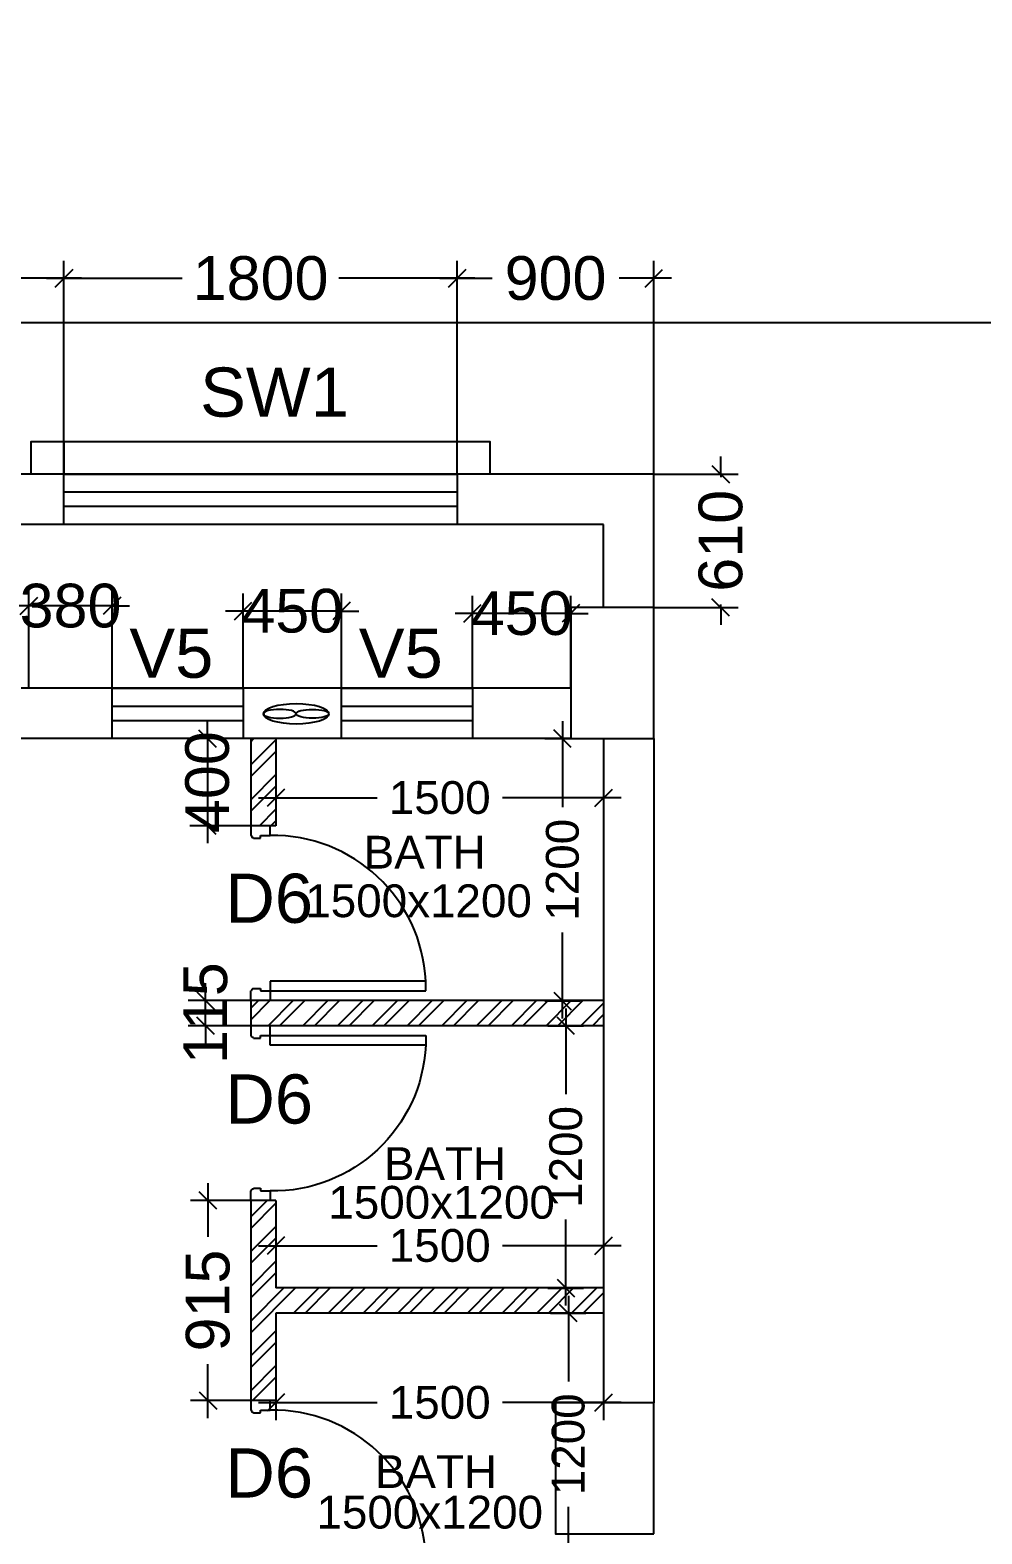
# Model space of a CAD drawing. Extents: x 7620542 to 7843793, y -6476226 to -6093835.
# Drawn here: x 7645684 to 7650041, y -6382344 to -6375462 of the extents above; entities that cross this region are included whole.
import ezdxf
from ezdxf.enums import TextEntityAlignment as Align

# ---------------------------------------------------------------- set-up
doc = ezdxf.new("R2010")
doc.units = 0
doc.header["$LTSCALE"] = 600
doc.header["$MEASUREMENT"] = 0
doc.header["$PDMODE"] = 35
doc.layers.get('0').update_dxf_attribs({"linetype": 'CONTINUOUS'})
doc.layers.get('Defpoints').update_dxf_attribs({"linetype": 'CONTINUOUS'})
for name, color, linetype in [('DIM-TEXT', 8, 'CONTINUOUS'), ('DOOR', 32, 'CONTINUOUS'), ('Ele Proje.', 7, 'CONTINUOUS'), ('Exaust', 8, 'CONTINUOUS'), ('Fixed Glass', 171, 'CONTINUOUS'), ('joinery', 7, 'CONTINUOUS'), ('LA-column', 3, 'CONTINUOUS'), ('Room Dim', 1, 'CONTINUOUS'), ('T Wall', 8, 'CONTINUOUS'), ('TEXT', 6, 'CONTINUOUS'), ('Toi. Wall Hat', 3, 'CONTINUOUS'), ('Walls', 7, 'CONTINUOUS'), ('WIN', 151, 'CONTINUOUS'), ('Working Dim', 5, 'CONTINUOUS')]:
    doc.layers.add(name, color=color, linetype=linetype)
doc.styles.add('ari', font='arial.ttf')
doc.styles.add('ARIAL', font='arial.ttf')
doc.styles.add('RT', font='romant.shx')
doc.dimstyles.new('int. dim', dxfattribs={"dimtxt": 450, "dimasz": 80, "dimexe": 80, "dimexo": 0, "dimgap": 70, "dimtad": 0, "dimdec": 0, "dimzin": 12, "dimdsep": 46, "dimtxsty": 'ari', "dimblk": 'OBLIQUE', "dimcen": 2, "dimdle": 80, "dimclrd": 256, "dimclre": 256, "dimclrt": 6, "dimadec": 0, "dimazin": 0, "dimtfac": 1, "dimtdec": 0, "dimtix": 1, "dimtmove": 2, "dimatfit": 3, "dimfxl": 1, "dimtolj": 1, "dimtzin": 0, "dimlwd": -1, "dimlwe": -1, "dimarcsym": 0})
doc.dimstyles.new('TEXT', dxfattribs={"dimscale": 0, "dimtxt": 600, "dimasz": 300, "dimexe": 300, "dimexo": 30, "dimgap": 50, "dimtad": 0, "dimdec": 0, "dimzin": 0, "dimdsep": 46, "dimtxsty": 'RT', "dimblk": 'OBLIQUE', "dimcen": 0.09, "dimdle": 300, "dimclrd": 256, "dimclre": 256, "dimclrt": 170, "dimadec": 0, "dimazin": 0, "dimtfac": 1, "dimtdec": 0, "dimtofl": 0, "dimtmove": 2, "dimatfit": 3, "dimfxl": 1, "dimfrac": 2, "dimtolj": 1, "dimtzin": 0, "dimlwd": -1, "dimlwe": -1, "dimarcsym": 0})

# ---------------------------------------------------------------- blocks, each defined once
blk = doc.blocks.new('1000')
at = {"layer": 'DOOR'}
for p, q in [((0, -100), (0, 0)), ((0, 0), (49.7, 0)), ((49.7, 0), (49.7, -2.2)), ((63.2, -49.5), (49.7, -49.5)), ((49.7, -49.5), (49.7, -100)), ((63.2, -13.5), (61, -13.5)), ((63.2, -13.5), (63.2, -49.5)), ((836.8, -13.5), (836.8, -49.5)), ((836.8, -13.5), (839, -13.5)), ((836.8, -49.5), (850.3, -49.5)), ((850.3, 0), (850.3, -2.2)), ((900, 0), (850.3, 0)), ((850.3, -49.5), (850.3, -100)), ((900, -100), (900, 0)), ((49.7, -100), (0, -100)), ((49.7, -100), (49.7, -900.6)), ((100.2, -100), (49.7, -100)), ((100.2, -900.6), (100.2, -100)), ((850.3, -100), (900, -100)), ((49.7, -900.6), (100.2, -900.6))]:
    blk.add_line(p, q, dxfattribs=at)
for centre, major_axis, start_param, end_param in [((49.7, -13.5), (-7.95, 7.95), 3.926991, 5.497787), ((850.3, -13.5), (7.95, 7.95), 0.785398, 2.356194)]:
    blk.add_ellipse(centre, major_axis=major_axis, ratio=1, start_param=start_param, end_param=end_param, dxfattribs=at)
at = {"layer": 'DOOR', "color": 145}
blk.add_ellipse((64.3, -115.3), major_axis=(-519.7, 589.8), ratio=1, start_param=2.464943, end_param=4.009476, dxfattribs=at)
blk = doc.blocks.new('A$C153C7E87')
at = {"layer": 'Exaust', "color": 10, "extrusion": (0, 0, -1)}
for centre, major_axis, ratio in [((0, 0), (150.2, 0.1), 0.312125), ((-75.1, 0), (75.1, 0), 0.271389)]:
    blk.add_ellipse(centre, major_axis=major_axis, ratio=ratio, start_param=3.141593, end_param=9.424778, dxfattribs=at)
at = {"layer": 'Exaust', "color": 10}
blk.add_ellipse((75.1, 0), major_axis=(75.1, 0), ratio=0.271389, dxfattribs=at)
blk = doc.blocks.new('_Oblique')
at = {"color": 0, "linetype": 'ByBlock', "lineweight": -2}
blk.add_line((-0.5, -0.5), (0.5, 0.5), dxfattribs=at)
blk = doc.blocks.new('*D840')
at = {"layer": 'Defpoints', "color": 0, "linetype": 'Continuous', "transparency": 16777216}
for p in [(7641399, -6372925.6, -11.2), (7682459.1, -6372925.6, 1), (7641399, -6374973.3)]:
    blk.add_point(p, dxfattribs=at)
at = {"layer": 'DIM-TEXT', "transparency": 16777216}
for p, q in [((7641399, -6372925.6), (7641399, -6375273.3)), ((7682459.1, -6372925.6), (7682459.1, -6375273.3)), ((7641099, -6374973.3), (7653555, -6374973.3)), ((7682759.1, -6374973.3), (7670303, -6374973.3))]:
    blk.add_line(p, q, dxfattribs=at)
at = {"layer": 'DIM-TEXT', "linetype": 'Continuous', "transparency": 16777216, "xscale": 300, "yscale": 300, "zscale": 300, "rotation": 180}
blk.add_blockref('_Oblique', (7641399, -6374973.3), dxfattribs=at)
at = {"layer": 'DIM-TEXT', "linetype": 'Continuous', "transparency": 16777216, "xscale": 300, "yscale": 300, "zscale": 300}
blk.add_blockref('_Oblique', (7682459.1, -6374973.3), dxfattribs=at)
at = {"layer": 'DIM-TEXT', "color": 170, "linetype": 'Continuous', "transparency": 16777216, "insert": (7661929, -6374973.3), "char_height": 750, "attachment_point": 5, "style": 'ari'}
blk.add_mtext('\\A1;{\\H1.067x;PAY ROOMS - 14 Nos. (28 Beds)}', dxfattribs=at)
blk = doc.blocks.new('*D841')
at = {"layer": 'Defpoints', "color": 0, "linetype": 'Continuous', "transparency": 16777216}
for p in [(7641548.8, -6376800.1), (7641548.8, -6377494.5), (7682459.1, -6378104.5, 1)]:
    blk.add_point(p, dxfattribs=at)
at = {"layer": 'DIM-TEXT', "transparency": 16777216}
for p, q in [((7641548.8, -6377494.5), (7641548.8, -6376500.1)), ((7682459.1, -6378104.5), (7682459.1, -6376500.1)), ((7641248.8, -6376800.1), (7650107.9, -6376800.1)), ((7682759.1, -6376800.1), (7673899.9, -6376800.1))]:
    blk.add_line(p, q, dxfattribs=at)
at = {"layer": 'DIM-TEXT', "linetype": 'Continuous', "transparency": 16777216, "xscale": 300, "yscale": 300, "zscale": 300, "rotation": 180}
blk.add_blockref('_Oblique', (7641548.8, -6376800.1), dxfattribs=at)
at = {"layer": 'DIM-TEXT', "linetype": 'Continuous', "transparency": 16777216, "xscale": 300, "yscale": 300, "zscale": 300}
blk.add_blockref('_Oblique', (7682459.1, -6376800.1), dxfattribs=at)
at = {"layer": 'DIM-TEXT', "color": 170, "linetype": 'Continuous', "transparency": 16777216, "insert": (7662003.9, -6376800.1), "char_height": 750, "attachment_point": 5, "style": 'ari'}
blk.add_mtext('\\A1;{\\H1.067X;GENERAL MEDICINE (FEMALE) - ( 30 - Beds )}', dxfattribs=at)
blk = doc.blocks.new('*D1272')
at = {"layer": 'Defpoints', "color": 0, "transparency": 16777216}
for p in [(7646809, -6378904.3, 5.1), (7648309, -6378904.3, 5.1), (7648309, -6378975.5)]:
    blk.add_point(p, dxfattribs=at)
at = {"layer": 'Working Dim', "transparency": 16777216}
for p, q in [((7646809, -6378904.3), (7646809, -6379055.5)), ((7648309, -6378904.3), (7648309, -6379055.5)), ((7646729, -6378975.5), (7647272.4, -6378975.5)), ((7648389, -6378975.5), (7647845.7, -6378975.5))]:
    blk.add_line(p, q, dxfattribs=at)
at = {"layer": 'Working Dim', "transparency": 16777216, "xscale": 80, "yscale": 80, "zscale": 80, "rotation": 180}
blk.add_blockref('_Oblique', (7646809, -6378975.5), dxfattribs=at)
at = {"layer": 'Working Dim', "transparency": 16777216, "xscale": 80, "yscale": 80, "zscale": 80}
blk.add_blockref('_Oblique', (7648309, -6378975.5), dxfattribs=at)
at = {"layer": 'Working Dim', "color": 6, "transparency": 16777216, "insert": (7647559, -6378975.5), "char_height": 150, "attachment_point": 5, "style": 'ari'}
blk.add_mtext('\\A1;1500', dxfattribs=at)
blk = doc.blocks.new('*D1273')
at = {"layer": 'Defpoints', "color": 0, "transparency": 16777216}
for p in [(7648039.4, -6378704.8, 14.8), (7648039.4, -6379905.3, 5.1), (7648121.1, -6379905.3)]:
    blk.add_point(p, dxfattribs=at)
at = {"layer": 'Working Dim', "transparency": 16777216}
for p, q in [((7648121.1, -6378624.8), (7648121.1, -6379018.4)), ((7648039.4, -6378704.8), (7648201.1, -6378704.8)), ((7648121.1, -6379985.3), (7648121.1, -6379591.7)), ((7648039.4, -6379905.3), (7648201.1, -6379905.3))]:
    blk.add_line(p, q, dxfattribs=at)
at = {"layer": 'Working Dim', "transparency": 16777216, "xscale": 80, "yscale": 80, "zscale": 80}
for p, rotation in [((7648121.1, -6378704.8), 90), ((7648121.1, -6379905.3), 270)]:
    blk.add_blockref('_Oblique', p, dxfattribs=dict(at, rotation=rotation))
at = {"layer": 'Working Dim', "color": 6, "transparency": 16777216, "insert": (7648121.1, -6379305.1), "char_height": 150, "attachment_point": 5, "rotation": 90, "style": 'ari'}
blk.add_mtext('\\A1;1200', dxfattribs=at)
blk = doc.blocks.new('*D1274')
at = {"layer": 'Defpoints', "color": 0, "transparency": 16777216}
for p in [(7646809, -6380924.5, 5.1), (7648309, -6380924.5, 5.1), (7648309, -6381025.3)]:
    blk.add_point(p, dxfattribs=at)
at = {"layer": 'Working Dim', "transparency": 16777216}
for p, q in [((7646809, -6380924.5), (7646809, -6381105.3)), ((7648309, -6380924.5), (7648309, -6381105.3)), ((7646729, -6381025.3), (7647272.4, -6381025.3)), ((7648389, -6381025.3), (7647845.7, -6381025.3))]:
    blk.add_line(p, q, dxfattribs=at)
at = {"layer": 'Working Dim', "transparency": 16777216, "xscale": 80, "yscale": 80, "zscale": 80, "rotation": 180}
blk.add_blockref('_Oblique', (7646809, -6381025.3), dxfattribs=at)
at = {"layer": 'Working Dim', "transparency": 16777216, "xscale": 80, "yscale": 80, "zscale": 80}
blk.add_blockref('_Oblique', (7648309, -6381025.3), dxfattribs=at)
at = {"layer": 'Working Dim', "color": 6, "transparency": 16777216, "insert": (7647559, -6381025.3), "char_height": 150, "attachment_point": 5, "style": 'ari'}
blk.add_mtext('\\A1;1500', dxfattribs=at)
blk = doc.blocks.new('*D1275')
at = {"layer": 'Defpoints', "color": 0, "transparency": 16777216}
for p in [(7648054.1, -6380019.3, 5.1), (7648136.4, -6380019.3), (7648054.1, -6381219.3, 5.1)]:
    blk.add_point(p, dxfattribs=at)
at = {"layer": 'Working Dim', "transparency": 16777216}
for p, q in [((7648136.4, -6379939.3), (7648136.4, -6380332.6)), ((7648054.1, -6380019.3), (7648216.4, -6380019.3)), ((7648136.4, -6381299.3), (7648136.4, -6380906)), ((7648054.1, -6381219.3), (7648216.4, -6381219.3))]:
    blk.add_line(p, q, dxfattribs=at)
at = {"layer": 'Working Dim', "transparency": 16777216, "xscale": 80, "yscale": 80, "zscale": 80}
for p, rotation in [((7648136.4, -6380019.3), 90), ((7648136.4, -6381219.3), 270)]:
    blk.add_blockref('_Oblique', p, dxfattribs=dict(at, rotation=rotation))
at = {"layer": 'Working Dim', "color": 6, "transparency": 16777216, "insert": (7648136.4, -6380619.3), "char_height": 150, "attachment_point": 5, "rotation": 90, "style": 'ari'}
blk.add_mtext('\\A1;1200', dxfattribs=at)
blk = doc.blocks.new('*D1276')
at = {"layer": 'Defpoints', "color": 0, "transparency": 16777216}
for p in [(7646809, -6381705.9, 5.1), (7648309, -6381705.9, 5.1), (7648309, -6381743.3)]:
    blk.add_point(p, dxfattribs=at)
at = {"layer": 'Working Dim', "transparency": 16777216}
for p, q in [((7646809, -6381705.9), (7646809, -6381823.3)), ((7648309, -6381705.9), (7648309, -6381823.3)), ((7646729, -6381743.3), (7647272.4, -6381743.3)), ((7648389, -6381743.3), (7647845.7, -6381743.3))]:
    blk.add_line(p, q, dxfattribs=at)
at = {"layer": 'Working Dim', "transparency": 16777216, "xscale": 80, "yscale": 80, "zscale": 80, "rotation": 180}
blk.add_blockref('_Oblique', (7646809, -6381743.3), dxfattribs=at)
at = {"layer": 'Working Dim', "transparency": 16777216, "xscale": 80, "yscale": 80, "zscale": 80}
blk.add_blockref('_Oblique', (7648309, -6381743.3), dxfattribs=at)
at = {"layer": 'Working Dim', "color": 6, "transparency": 16777216, "insert": (7647559, -6381743.3), "char_height": 150, "attachment_point": 5, "style": 'ari'}
blk.add_mtext('\\A1;1500', dxfattribs=at)
blk = doc.blocks.new('*D1277')
at = {"layer": 'Defpoints', "color": 0, "transparency": 16777216}
for p in [(7648065.2, -6381334.3, 5.1), (7648065.2, -6382534.3, 5.1), (7648147.6, -6382534.3)]:
    blk.add_point(p, dxfattribs=at)
at = {"layer": 'Working Dim', "transparency": 16777216}
for p, q in [((7648147.6, -6381254.3), (7648147.6, -6381647.6)), ((7648065.2, -6381334.3), (7648227.6, -6381334.3)), ((7648147.6, -6382614.3), (7648147.6, -6382221)), ((7648065.2, -6382534.3), (7648227.6, -6382534.3))]:
    blk.add_line(p, q, dxfattribs=at)
at = {"layer": 'Working Dim', "transparency": 16777216, "xscale": 80, "yscale": 80, "zscale": 80}
for p, rotation in [((7648147.6, -6381334.3), 90), ((7648147.6, -6382534.3), 270)]:
    blk.add_blockref('_Oblique', p, dxfattribs=dict(at, rotation=rotation))
at = {"layer": 'Working Dim', "color": 6, "transparency": 16777216, "insert": (7648147.6, -6381934.3), "char_height": 150, "attachment_point": 5, "rotation": 90, "style": 'ari'}
blk.add_mtext('\\A1;1200', dxfattribs=at)
blk = doc.blocks.new('*D1501')
at = {"layer": 'Defpoints', "color": 0, "transparency": 16777216}
for p in [(7647709, -6378131.8), (7647709, -6378474.6), (7648159, -6378474.5)]:
    blk.add_point(p, dxfattribs=at)
at = {"layer": 'Working Dim', "transparency": 16777216}
for p, q in [((7647709, -6378474.6), (7647709, -6378051.8)), ((7648159, -6378474.5), (7648159, -6378051.8)), ((7647709, -6378131.8), (7647629, -6378131.8)), ((7648159, -6378131.8), (7647709, -6378131.8)), ((7648159, -6378131.8), (7648239, -6378131.8))]:
    blk.add_line(p, q, dxfattribs=at)
at = {"layer": 'Working Dim', "transparency": 16777216, "xscale": 80, "yscale": 80, "zscale": 80}
blk.add_blockref('_Oblique', (7647709, -6378131.8), dxfattribs=at)
at = {"layer": 'Working Dim', "transparency": 16777216, "xscale": 80, "yscale": 80, "zscale": 80, "rotation": 180}
blk.add_blockref('_Oblique', (7648159, -6378131.8), dxfattribs=at)
at = {"layer": 'Working Dim', "color": 6, "transparency": 16777216, "insert": (7647934, -6378131.8), "char_height": 200, "attachment_point": 5, "style": 'ari'}
blk.add_mtext('\\A1;450', dxfattribs=at)
blk = doc.blocks.new('*D1502')
at = {"layer": 'Defpoints', "color": 0, "transparency": 16777216}
for p in [(7646659, -6378120.9), (7646659, -6378474.5), (7647109, -6378474.5)]:
    blk.add_point(p, dxfattribs=at)
at = {"layer": 'Working Dim', "transparency": 16777216}
for p, q in [((7646659, -6378474.5), (7646659, -6378040.9)), ((7647109, -6378474.5), (7647109, -6378040.9)), ((7646659, -6378120.9), (7646579, -6378120.9)), ((7647109, -6378120.9), (7646659, -6378120.9)), ((7647109, -6378120.9), (7647189, -6378120.9))]:
    blk.add_line(p, q, dxfattribs=at)
at = {"layer": 'Working Dim', "transparency": 16777216, "xscale": 80, "yscale": 80, "zscale": 80}
blk.add_blockref('_Oblique', (7646659, -6378120.9), dxfattribs=at)
at = {"layer": 'Working Dim', "transparency": 16777216, "xscale": 80, "yscale": 80, "zscale": 80, "rotation": 180}
blk.add_blockref('_Oblique', (7647109, -6378120.9), dxfattribs=at)
at = {"layer": 'Working Dim', "color": 6, "transparency": 16777216, "insert": (7646884, -6378120.9), "char_height": 200, "attachment_point": 5, "style": 'ari'}
blk.add_mtext('\\A1;450', dxfattribs=at)
blk = doc.blocks.new('*D1503')
at = {"layer": 'Defpoints', "color": 0, "transparency": 16777216}
for p in [(7645678.9, -6378097.4), (7645678.9, -6378474.6), (7646059, -6378474.5)]:
    blk.add_point(p, dxfattribs=at)
at = {"layer": 'Working Dim', "transparency": 16777216}
for p, q in [((7645678.9, -6378474.6), (7645678.9, -6378017.4)), ((7646059, -6378474.5), (7646059, -6378017.4)), ((7645678.9, -6378097.4), (7645598.9, -6378097.4)), ((7646059, -6378097.4), (7645678.9, -6378097.4)), ((7646059, -6378097.4), (7646139, -6378097.4))]:
    blk.add_line(p, q, dxfattribs=at)
at = {"layer": 'Working Dim', "transparency": 16777216, "xscale": 80, "yscale": 80, "zscale": 80}
blk.add_blockref('_Oblique', (7645678.9, -6378097.4), dxfattribs=at)
at = {"layer": 'Working Dim', "transparency": 16777216, "xscale": 80, "yscale": 80, "zscale": 80, "rotation": 180}
blk.add_blockref('_Oblique', (7646059, -6378097.4), dxfattribs=at)
at = {"layer": 'Working Dim', "color": 6, "transparency": 16777216, "insert": (7645869, -6378097.4), "char_height": 200, "attachment_point": 5, "style": 'ari'}
blk.add_mtext('\\A1;380', dxfattribs=at)
blk = doc.blocks.new('*D1518')
at = {"layer": 'Defpoints', "color": 0, "transparency": 16777216}
for p in [(7646498.1, -6380819), (7646694.2, -6380819), (7646694, -6381734)]:
    blk.add_point(p, dxfattribs=at)
at = {"layer": 'Working Dim', "transparency": 16777216}
for p, q in [((7646498.1, -6380739), (7646498.1, -6380984.8)), ((7646694.2, -6380819), (7646418.1, -6380819)), ((7646498.1, -6381814), (7646498.1, -6381568.2)), ((7646694, -6381734), (7646418.1, -6381734))]:
    blk.add_line(p, q, dxfattribs=at)
at = {"layer": 'Working Dim', "transparency": 16777216, "xscale": 80, "yscale": 80, "zscale": 80}
for p, rotation in [((7646498.1, -6380819), 90), ((7646498.1, -6381734), 270)]:
    blk.add_blockref('_Oblique', p, dxfattribs=dict(at, rotation=rotation))
at = {"layer": 'Working Dim', "color": 6, "transparency": 16777216, "insert": (7646498.1, -6381276.5), "char_height": 200, "attachment_point": 5, "rotation": 90, "style": 'ari'}
blk.add_mtext('\\A1;915', dxfattribs=at)
blk = doc.blocks.new('*D1519')
at = {"layer": 'Defpoints', "color": 0, "transparency": 16777216}
for p in [(7646487.4, -6379904), (7646694.2, -6379904), (7646694.2, -6380019)]:
    blk.add_point(p, dxfattribs=at)
at = {"layer": 'Working Dim', "transparency": 16777216}
for p, q in [((7646487.4, -6379904), (7646487.4, -6379824)), ((7646694.2, -6379904), (7646407.4, -6379904)), ((7646487.4, -6380019), (7646487.4, -6379904)), ((7646694.2, -6380019), (7646407.4, -6380019)), ((7646487.4, -6380019), (7646487.4, -6380099))]:
    blk.add_line(p, q, dxfattribs=at)
at = {"layer": 'Working Dim', "transparency": 16777216, "xscale": 80, "yscale": 80, "zscale": 80}
for p, rotation in [((7646487.4, -6379904), 270), ((7646487.4, -6380019), 90)]:
    blk.add_blockref('_Oblique', p, dxfattribs=dict(at, rotation=rotation))
at = {"layer": 'Working Dim', "color": 6, "transparency": 16777216, "insert": (7646487.4, -6379961.5), "char_height": 200, "attachment_point": 5, "rotation": 90, "style": 'ari'}
blk.add_mtext('\\A1;115', dxfattribs=at)
blk = doc.blocks.new('*D1520')
at = {"layer": 'Defpoints', "color": 0, "transparency": 16777216}
for p in [(7646694, -6378704), (7646495.4, -6379104), (7646694, -6379104)]:
    blk.add_point(p, dxfattribs=at)
at = {"layer": 'Working Dim', "transparency": 16777216}
for p, q in [((7646495.4, -6378704), (7646495.4, -6378624)), ((7646694, -6378704), (7646415.4, -6378704)), ((7646495.4, -6378704), (7646495.4, -6379104)), ((7646694, -6379104), (7646415.4, -6379104)), ((7646495.4, -6379104), (7646495.4, -6379184))]:
    blk.add_line(p, q, dxfattribs=at)
at = {"layer": 'Working Dim', "transparency": 16777216, "xscale": 80, "yscale": 80, "zscale": 80}
for p, rotation in [((7646495.4, -6378704), 270), ((7646495.4, -6379104), 90)]:
    blk.add_blockref('_Oblique', p, dxfattribs=dict(at, rotation=rotation))
at = {"layer": 'Working Dim', "color": 6, "transparency": 16777216, "insert": (7646495.4, -6378904), "char_height": 200, "attachment_point": 5, "rotation": 90, "style": 'ari'}
blk.add_mtext('\\A1;400', dxfattribs=at)
blk = doc.blocks.new('*D1526')
at = {"layer": 'Defpoints', "color": 0, "transparency": 16777216}
for p in [(7645839, -6376598.5), (7644098.8, -6377494.5), (7645839, -6377494.5)]:
    blk.add_point(p, dxfattribs=at)
at = {"layer": 'Working Dim', "transparency": 16777216}
for p, q in [((7644098.8, -6377494.5), (7644098.8, -6376518.5)), ((7645839, -6377494.5), (7645839, -6376518.5)), ((7644018.8, -6376598.5), (7644610, -6376598.5)), ((7645919, -6376598.5), (7645327.8, -6376598.5))]:
    blk.add_line(p, q, dxfattribs=at)
at = {"layer": 'Working Dim', "transparency": 16777216, "xscale": 80, "yscale": 80, "zscale": 80, "rotation": 180}
blk.add_blockref('_Oblique', (7644098.8, -6376598.5), dxfattribs=at)
at = {"layer": 'Working Dim', "transparency": 16777216, "xscale": 80, "yscale": 80, "zscale": 80}
blk.add_blockref('_Oblique', (7645839, -6376598.5), dxfattribs=at)
at = {"layer": 'Working Dim', "color": 6, "transparency": 16777216, "insert": (7644968.9, -6376598.5), "char_height": 200, "attachment_point": 5, "style": 'ari'}
blk.add_mtext('\\A1;1740', dxfattribs=at)
blk = doc.blocks.new('*D1527')
at = {"layer": 'Defpoints', "color": 0, "transparency": 16777216}
for p in [(7647639, -6376598.5), (7645839, -6377494.5), (7647639, -6377494.5)]:
    blk.add_point(p, dxfattribs=at)
at = {"layer": 'Working Dim', "transparency": 16777216}
for p, q in [((7645839, -6377494.5), (7645839, -6376518.5)), ((7647639, -6377494.5), (7647639, -6376518.5)), ((7645759, -6376598.5), (7646380.1, -6376598.5)), ((7647719, -6376598.5), (7647097.8, -6376598.5))]:
    blk.add_line(p, q, dxfattribs=at)
at = {"layer": 'Working Dim', "transparency": 16777216, "xscale": 80, "yscale": 80, "zscale": 80, "rotation": 180}
blk.add_blockref('_Oblique', (7645839, -6376598.5), dxfattribs=at)
at = {"layer": 'Working Dim', "transparency": 16777216, "xscale": 80, "yscale": 80, "zscale": 80}
blk.add_blockref('_Oblique', (7647639, -6376598.5), dxfattribs=at)
at = {"layer": 'Working Dim', "color": 6, "transparency": 16777216, "insert": (7646739, -6376598.5), "char_height": 200, "attachment_point": 5, "style": 'ari'}
blk.add_mtext('\\A1;1800', dxfattribs=at)
blk = doc.blocks.new('*D1528')
at = {"layer": 'Defpoints', "color": 0, "transparency": 16777216}
for p in [(7648539, -6376598.5), (7647639, -6377494.5), (7648539, -6377494.5)]:
    blk.add_point(p, dxfattribs=at)
at = {"layer": 'Working Dim', "transparency": 16777216}
for p, q in [((7647639, -6377494.5), (7647639, -6376518.5)), ((7648539, -6377494.5), (7648539, -6376518.5)), ((7647559, -6376598.5), (7647798.4, -6376598.5)), ((7648619, -6376598.5), (7648379.6, -6376598.5))]:
    blk.add_line(p, q, dxfattribs=at)
at = {"layer": 'Working Dim', "transparency": 16777216, "xscale": 80, "yscale": 80, "zscale": 80, "rotation": 180}
blk.add_blockref('_Oblique', (7647639, -6376598.5), dxfattribs=at)
at = {"layer": 'Working Dim', "transparency": 16777216, "xscale": 80, "yscale": 80, "zscale": 80}
blk.add_blockref('_Oblique', (7648539, -6376598.5), dxfattribs=at)
at = {"layer": 'Working Dim', "color": 6, "transparency": 16777216, "insert": (7648089, -6376598.5), "char_height": 200, "attachment_point": 5, "style": 'ari'}
blk.add_mtext('\\A1;900', dxfattribs=at)
blk = doc.blocks.new('*D1529')
at = {"layer": 'Defpoints', "color": 0, "transparency": 16777216}
for p in [(7648539.1, -6377494.5), (7648845, -6377494.5), (7648539.1, -6378104.5, 7.5)]:
    blk.add_point(p, dxfattribs=at)
at = {"layer": 'Working Dim', "transparency": 16777216}
for p, q in [((7648845, -6377494.5), (7648845, -6377414.5)), ((7648539.1, -6377494.5), (7648925, -6377494.5)), ((7648845, -6377494.5), (7648845, -6377508.3)), ((7648539.1, -6378104.5), (7648925, -6378104.5)), ((7648845, -6378104.5), (7648845, -6378090.6)), ((7648845, -6378104.5), (7648845, -6378184.5))]:
    blk.add_line(p, q, dxfattribs=at)
at = {"layer": 'Working Dim', "transparency": 16777216, "xscale": 80, "yscale": 80, "zscale": 80}
for p, rotation in [((7648845, -6377494.5), 270), ((7648845, -6378104.5), 90)]:
    blk.add_blockref('_Oblique', p, dxfattribs=dict(at, rotation=rotation))
at = {"layer": 'Working Dim', "color": 6, "transparency": 16777216, "insert": (7648845, -6377799.5), "char_height": 200, "attachment_point": 5, "rotation": 90, "style": 'ari'}
blk.add_mtext('\\A1;610', dxfattribs=at)

msp = doc.modelspace()

# ---------------------------------------------------------------- hatches: boundary and pattern name
at = {"layer": 'Toi. Wall Hat'}
h = msp.add_hatch(dxfattribs=at)
h.set_pattern_fill('ANSI32', color=10, scale=300, style=0)
h.set_pattern_definition([(45, (7643578.91, -6383849.53), (-79.5495, 79.5495), []), (45, (7643631.95, -6383849.53), (-79.5495, 79.5495), [])])
h.paths.add_polyline_path([(7645193.914, -6383449), (7645078.914, -6383449), (7645078.914, -6383849.531), (7645193.914, -6383849.531)])
h.paths.add_polyline_path([(7645193.914, -6382649), (7645193.914, -6382534), (7643578.914, -6382534), (7643578.914, -6382649)])
h.paths.add_polyline_path([(7646694.047, -6383849.531), (7646809.047, -6383849.531), (7646809.047, -6383449), (7646694.047, -6383449)])
h.paths.add_polyline_path([(7646694.047, -6382534), (7646694.047, -6382649), (7648309.047, -6382649), (7648309.047, -6382534)])
h.paths.add_polyline_path([(7648309.047, -6381334), (7648309.047, -6381219), (7646809.047, -6381219), (7646809.047, -6380819), (7646694.047, -6380819), (7646694.047, -6381734), (7646809.047, -6381734), (7646809.047, -6381334)])
h.paths.add_polyline_path([(7643578.914, -6381219), (7643578.914, -6381334), (7645078.914, -6381334), (7645078.914, -6381734), (7645193.914, -6381734), (7645193.914, -6380819), (7645078.914, -6380819), (7645078.914, -6381219)])
h.paths.add_polyline_path([(7643578.914, -6379904), (7643578.914, -6380019), (7645193.914, -6380019), (7645193.914, -6379904)])
h.paths.add_polyline_path([(7646694.047, -6379904), (7646694.047, -6380019), (7648309.047, -6380019), (7648309.047, -6379904)])
h.paths.add_polyline_path([(7646694.047, -6379104), (7646809.047, -6379104), (7646809.047, -6378704.531), (7646694.047, -6378704.531)])
h.paths.add_polyline_path([(7645078.914, -6379104), (7645193.914, -6379104), (7645193.914, -6378704.531), (7645078.914, -6378704.531)])

# ---------------------------------------------------------------- linework, layer by layer
at = {"layer": 'Ele Proje.', "elevation": -14.83}
for points in [[(7645688.958, -6377494.464), (7645688.958, -6377344.464), (7645838.958, -6377344.464), (7645838.958, -6377494.464)], [(7647638.958, -6377494.464), (7647638.958, -6377344.464), (7647788.958, -6377344.464), (7647788.958, -6377494.464)]]:
    msp.add_lwpolyline(points, dxfattribs=at)
at = {"layer": 'Fixed Glass', "elevation": -14.83}
for points in [[(7645838.958, -6377494.464), (7647638.958, -6377494.464), (7647638.958, -6377724.464), (7645838.958, -6377724.464)], [(7645838.958, -6377575.805), (7647638.958, -6377575.805), (7647638.958, -6377643.123), (7645838.958, -6377643.123)]]:
    msp.add_lwpolyline(points, close=True, dxfattribs=at)
at = {"layer": 'LA-column', "color": 2}
for points, elevation in [([(7648539.139, -6378704.527), (7648539.139, -6378104.527), (7648159.139, -6378104.527), (7648159.139, -6378704.527)], -12.441), ([(7648539.139, -6382344.423), (7648539.139, -6381744.423), (7648089.139, -6381744.423), (7648089.139, -6382344.423)], -15.132)]:
    msp.add_lwpolyline(points, close=True, dxfattribs=dict(at, elevation=elevation))
at = {"layer": 'T Wall', "color": 6, "linetype": 'Continuous'}
for p, q in [((7646694.047, -6378704, -14.83), (7646694.047, -6379104, -14.83)), ((7646809.047, -6378704, -14.83), (7646809.047, -6379104, -14.83)), ((7646809.047, -6379104, -14.83), (7646694.047, -6379104, -14.83)), ((7646694.047, -6379904, -14.83), (7646694.047, -6380019, -14.83)), ((7648309.047, -6379904, -14.83), (7646694.047, -6379904, -14.83)), ((7648309.047, -6380019, -14.83), (7646694.047, -6380019, -14.83)), ((7646694.047, -6380819, -14.83), (7646694.047, -6381734, -14.83)), ((7646809.047, -6380819, -14.83), (7646694.047, -6380819, -14.83)), ((7646809.047, -6380819, -14.83), (7646809.047, -6381219, -14.83)), ((7648309.047, -6381219, -14.83), (7646809.047, -6381219, -14.83)), ((7646809.047, -6381334, -14.83), (7646809.047, -6381734, -14.83)), ((7648309.047, -6381334, -14.83), (7646809.047, -6381334, -14.83)), ((7646809.047, -6381734, -14.83), (7646694.047, -6381734, -14.83))]:
    msp.add_line(p, q, dxfattribs=at)
at = {"layer": 'Walls', "color": 8}
msp.add_line((7645838.958, -6377344.464, -14.83), (7647638.958, -6377344.464, -14.83), dxfattribs=at)
at = {"layer": 'Walls'}
for p, q in [((7648538.958, -6377494.464, -14.83), (7641548.823, -6377494.464, -14.83)), ((7648538.958, -6378104.481, -14.83), (7648538.958, -6377494.464, -14.83)), ((7648308.958, -6377724.464, -14.83), (7641778.823, -6377724.464, -14.83)), ((7648308.958, -6378104.481, -14.83), (7648308.958, -6377724.464, -14.83))]:
    msp.add_line(p, q, dxfattribs=at)
at = {"layer": 'Walls', "linetype": 'Continuous'}
for p, q in [((7648159.049, -6378474.531, -14.83), (7643348.914, -6378474.531, -14.83)), ((7648159.049, -6378704.531, -14.83), (7643578.914, -6378704.531, -14.83)), ((7648309.047, -6378704.532, -14.83), (7648309.047, -6381744.423, -14.83)), ((7648539.049, -6378704.531, -14.83), (7648539.049, -6381744.423, -14.83))]:
    msp.add_line(p, q, dxfattribs=at)
at = {"layer": 'WIN', "linetype": 'Continuous', "elevation": -14.83}
for points in [[(7646059.049, -6378474.6), (7646659.049, -6378474.6), (7646659.049, -6378704.6), (7646059.049, -6378704.6)], [(7647109.049, -6378474.6), (7647709.049, -6378474.6), (7647709.049, -6378704.6), (7647109.049, -6378704.6)], [(7646059.049, -6378555.941), (7646659.049, -6378555.941), (7646659.049, -6378623.259), (7646059.049, -6378623.259)], [(7647109.049, -6378555.941), (7647709.049, -6378555.941), (7647709.049, -6378623.259), (7647109.049, -6378623.259)]]:
    msp.add_lwpolyline(points, close=True, dxfattribs=at)

# ---------------------------------------------------------------- block references
at = {"layer": 'DOOR', "linetype": 'Continuous'}
for p, xscale, yscale, zscale, rotation in [((7646694.047, -6379904, -14.83), 0.8888888880610689, 0.8888888880610689, 0.8888888880610689, 90.00001284662535), ((7646694.156, -6380019, -14.83), -0.8888888880610685, 0.8888888927176595, 0.8888888919152134, 89.9999872734366), ((7646694.047, -6382534, -14.83), 0.8888888880610689, 0.8888888880610689, 0.8888888880610689, 90.00001284662535)]:
    msp.add_blockref('1000', p, dxfattribs=dict(at, xscale=xscale, yscale=yscale, zscale=zscale, rotation=rotation))
at = {"layer": 'Exaust', "linetype": 'Continuous', "xscale": -1}
msp.add_blockref('A$C153C7E87', (7646901.905, -6378591.396, -14.83), dxfattribs=at)

# ---------------------------------------------------------------- texts
at = {"layer": 'joinery', "style": 'ari'}
for s, p in [('SW1', (7646802.526, -6377231.716, -14.83)), ('V5', (7646330.575, -6378426.535, -14.83)), ('V5', (7647380.575, -6378426.535, -14.83)), ('D6', (7646778.142, -6379547.919, -14.83)), ('D6', (7646778.142, -6380466.472, -14.83)), ('D6', (7646778.142, -6382177.919, -14.83))]:
    msp.add_text(s, height=225, dxfattribs=at).set_placement(p, align=Align.CENTER)
at = {"layer": 'Room Dim', "style": 'ARIAL'}
for p in [(7647462.079, -6379522.044, -14.83), (7647567.527, -6380901.758, -14.83), (7647513.201, -6382319.943, -14.83)]:
    msp.add_text('1500x1200', height=150, dxfattribs=at).set_placement(p, align=Align.CENTER)
at = {"layer": 'TEXT', "color": 7, "style": 'ARIAL'}
for p in [(7647490.406, -6379299.76, -14.83), (7647583.237, -6380724.585, -14.83), (7647541.528, -6382134.151, -14.83)]:
    msp.add_text('BATH', height=150, dxfattribs=at).set_placement(p, align=Align.CENTER)

# ---------------------------------------------------------------- dimensions: what is measured, and where the dimension line sits
at = {"layer": 'DIM-TEXT', "linetype": 'Continuous'}
for base, p1, p2, text, picture, middle in [((7641399.003, -6374973.331, -3.621), (7682459.053, -6372925.615, -2.59), (7641399.003, -6372925.594, -14.83), '{\\H1.067x;PAY ROOMS - 14 Nos. (28 Beds)}', '*D840', (7661929.028, -6374973.331, -3.621)), ((7641548.823, -6376800.12, -14.83), (7682459.053, -6378104.514, -13.799), (7641548.823, -6377494.464, -14.83), '{\\H1.067X;GENERAL MEDICINE (FEMALE) - ( 30 - Beds )}', '*D841', (7662003.938, -6376800.12, -14.83))]:
    dim = msp.add_linear_dim(base=base, p1=p1, p2=p2, text=text, dimstyle='TEXT', override={"dimscale": 1, "dimtxt": 750, "dimexo": 0, "dimtxsty": 'ari'}, dxfattribs=at)
    dim.commit()
    dim.dimension.update_dxf_attribs({"geometry": picture, "text_midpoint": middle})
at = {"layer": 'Working Dim'}
for base, p1, p2, override, picture, middle in [((7645838.958, -6376598.46, -19.962), (7644098.823, -6377494.464, -19.962), (7645838.958, -6377494.464, -19.962), {"dimtxt": 200, "dimarcsym": 1}, '*D1526', (7644968.891, -6376598.46, -19.962)), ((7647638.958, -6376598.46, -19.962), (7645838.958, -6377494.464, -19.962), (7647638.958, -6377494.464, -19.962), {"dimtxt": 200, "dimarcsym": 1}, '*D1527', (7646738.958, -6376598.46, -19.962)), ((7648538.958, -6376598.46, -19.962), (7647638.958, -6377494.464, -19.962), (7648538.958, -6377494.464, -19.962), {"dimtxt": 200, "dimarcsym": 1}, '*D1528', (7648088.958, -6376598.46, -19.962)), ((7645678.913, -6378097.363, -19.962), (7646059.049, -6378474.531, -19.962), (7645678.913, -6378474.6, -19.962), {"dimtxt": 200, "dimarcsym": 1}, '*D1503', (7645868.981, -6378097.363, -19.962)), ((7646659.049, -6378120.893, -19.962), (7647109.049, -6378474.531, -19.962), (7646659.049, -6378474.531, -19.962), {"dimtxt": 200, "dimarcsym": 1}, '*D1502', (7646884.049, -6378120.893, -19.962)), ((7647709.049, -6378131.842, -19.962), (7648159.049, -6378474.531, -19.962), (7647709.049, -6378474.6, -19.962), {"dimtxt": 200, "dimarcsym": 1}, '*D1501', (7647934.049, -6378131.842, -19.962)), ((7648309.047, -6378975.539, -19.962), (7646809.047, -6378904.295, -14.83), (7648309.047, -6378904.295, -14.83), {"dimtxt": 150}, '*D1272', (7647559.047, -6378975.539, -19.962)), ((7648309.047, -6381025.339, -19.962), (7646809.047, -6380924.49, -14.83), (7648309.047, -6380924.49, -14.83), {"dimtxt": 150}, '*D1274', (7647559.047, -6381025.339, -19.962)), ((7648309.047, -6381743.297, -19.962), (7646809.047, -6381705.945, -14.83), (7648309.047, -6381705.945, -14.83), {"dimtxt": 150}, '*D1276', (7647559.047, -6381743.297, -19.962))]:
    dim = msp.add_linear_dim(base=base, p1=p1, p2=p2, dimstyle='int. dim', override=override, dxfattribs=at)
    dim.commit()
    dim.dimension.update_dxf_attribs({"geometry": picture, "text_midpoint": middle})
for base, p1, p2, override, picture, middle in [((7648845.041, -6377494.464, -19.962), (7648539.139, -6378104.527, -12.441), (7648539.139, -6377494.464, -19.962), {"dimtxt": 200, "dimarcsym": 1}, '*D1529', (7648845.041, -6377799.495, -19.962)), ((7646495.365, -6379104, -19.962), (7646694.047, -6378704, -19.962), (7646694.047, -6379104, -19.962), {"dimtxt": 200, "dimarcsym": 1}, '*D1520', (7646495.365, -6378904, -19.962)), ((7648121.108, -6379905.295, -19.962), (7648039.426, -6378704.825, -5.131), (7648039.426, -6379905.295, -14.83), {"dimtxt": 150}, '*D1273', (7648121.108, -6379305.06, -19.962)), ((7646487.358, -6379904, -19.962), (7646694.156, -6380019, -19.962), (7646694.156, -6379904, -19.962), {"dimtxt": 200, "dimarcsym": 1}, '*D1519', (7646487.358, -6379961.5, -19.962)), ((7648136.366, -6380019.295, -19.962), (7648054.094, -6381219.295, -14.83), (7648054.094, -6380019.295, -14.83), {"dimtxt": 150}, '*D1275', (7648136.366, -6380619.295, -19.962)), ((7646498.058, -6380819, -19.962), (7646694.047, -6381734, -19.962), (7646694.156, -6380819, -19.962), {"dimtxt": 200, "dimarcsym": 1}, '*D1518', (7646498.058, -6381276.5, -19.962)), ((7648147.591, -6382534.295, -19.962), (7648065.242, -6381334.295, -14.83), (7648065.242, -6382534.295, -14.83), {"dimtxt": 150}, '*D1277', (7648147.591, -6381934.295, -19.962))]:
    dim = msp.add_linear_dim(base=base, p1=p1, p2=p2, angle=90, dimstyle='int. dim', override=override, dxfattribs=at)
    dim.commit()
    dim.dimension.update_dxf_attribs({"geometry": picture, "text_midpoint": middle})

doc.saveas('drawing.dxf')
